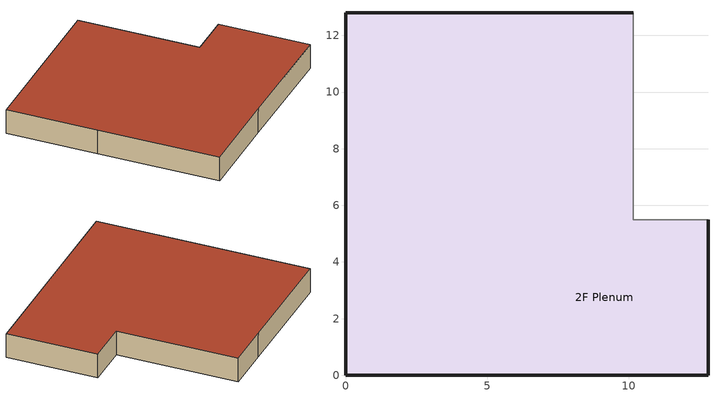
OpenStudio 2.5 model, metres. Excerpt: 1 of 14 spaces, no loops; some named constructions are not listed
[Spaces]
2F Plenum
 floor to Room 206 (Drop_Ceiling): 12.8,5.49 12.8,0 5.49,0 5.49,4.01 8.79,4.01 8.79,5.49 z6.81
 floor to Room 204 (Drop_Ceiling): 7.32,12.8 7.32,8.79 4.01,8.79 4.01,7.32 0,7.32 0,12.8 z6.81
 floor to Room 205 (Drop_Ceiling): 4.01,7.32 4.01,4.01 5.49,4.01 5.49,0 0,0 0,7.32 z6.81
 floor to Room 203 (Drop_Ceiling): 10.16,12.8 10.16,8.79 7.32,8.79 7.32,12.8 z6.81
 floor to Room 202 (Drop_Ceiling): 10.16,8.79 10.16,5.49 8.79,5.49 8.79,4.01 4.01,4.01 4.01,8.79 z6.81
 wall outside (2FRP_Ext_Wall adj exterior wall insulation): 0,7.32 0,0 5.49,0 12.8,0 12.8,5.49 / 10.16,12.8 7.32,12.8 z6.81:8.33
 wall outside (Rigid Foam Board In. adj exterior wall insulation): 7.32,12.8 0,12.8 0,7.32 z6.81:8.33
 wall to Room 201 (INT_WALL): 12.8,5.49 10.16,5.49 10.16,12.8 z6.81:8.33
 roof outside (2FRP_Roof adj exterior wall insulation): 12.8,0 12.8,5.49 10.16,5.49 10.16,12.8 0,12.8 0,0 z8.33
[Schedule:Day]
Schedule Day 770: 24, 0, 32.4039
Schedule Day 772: 5, 0, 14.142, 5, 15, 14.8645, 5, 30, 16.3268, 5, 45, 19.0115, 18, 0, 20.252, 24, 0, 14.142
Schedule Day 773: 5, 45, 14.142, 6, 0, 14.142, 6, 15, 15.4289, 6, 30, 16.7317, 6, 45, 17.8716, 7, 0, 19.0115, 18, 0, 20.252, 24, 0, 14.142
Schedule Day 774: 24, 0, 27.142
Schedule Day 775: 0, 15, 0.00040014, 0, 30, 0.00043092, 0, 45, 0.00043092, 1, 0, 0.00040014, 1, 15, 0.00036936, 1, 30, 0.00040014, 1, 45, 0.0004617, 2, 0, 0.00049248, 2, 15, 0.0004617, 2, 30, 0.0004617, 2, 45, 0.00043092, 3, 0, 0.0004617, 3, 15, 0.00049248, 3, 30, 0.0004617, 3, 45, 0.0004617, 4, 0, 0.00049248, 4, 15, 0.00043092, 4, 30, 0.0004617, 4, 45, 0.0004617, 5, 0, 0.0004617, 5, 15, 0.00043092, 5, 30, 0.00052326, 5, 45, 0.00049248, 6, 0, 0.0004617, 6, 15, 0.00049248, 6, 30, 0.0004617, 6, 45, 0.0004617, 7, 0, 0.00036936, 7, 15, 0.00036936, 7, 30, 0.00043092, 7, 45, 0.00052326, 8, 0, 0.0004617, 8, 15, 0.00049248, 8, 30, 0.00052326, 8, 45, 0.00052326, 9, 0, 0.00052326, 9, 15, 0.00021546, 9, 30, 0, 9, 45, 3.078e-05, 10, 0, 0, 10, 15, 0, 10, 30, 0, 10, 45, 0, 11, 0, 0, 11, 15, 0, 11, 30, 0, 11, 45, 0, 12, 0, 0, 12, 15, 0, 12, 30, 0, 12, 45, 0, 13, 0, 0, 13, 15, 0, 13, 30, 0, 13, 45, 0, 14, 0, 0, 14, 15, 0, 14, 30, 0, 14, 45, 0, 15, 0, 0, 15, 15, 0, 15, 30, 0, 15, 45, 0, 16, 0, 0, 16, 15, 0, 16, 30, 0, 16, 45, 0, 17, 0, 0, 17, 15, 0, 17, 30, 0, 17, 45, 0, 18, 0, 0, 18, 15, 9.234e-05, 18, 30, 0.00012312, 18, 45, 0.00018468, 19, 0, 0.0001539, 19, 15, 0.00033858, 19, 30, 0.00049248, 19, 45, 0.00049248, 20, 0, 0.00052326, 20, 15, 0.00049248, 20, 30, 0.00052326, 20, 45, 0.00049248, 21, 0, 0.00049248, 21, 15, 0.00049248, 21, 30, 0.00049248, 21, 45, 0.00043092, 22, 0, 0.00033858, 22, 15, 0.00036936, 22, 30, 0.00036936, 22, 45, 0.00033858, 23, 0, 0.00036936, 23, 15, 0.00036936, 23, 30, 0.00043092, 23, 45, 0.00043092, 24, 0, 0
Schedule Day 776: 0, 15, 0.298894, 0, 30, 0.982753, 0, 45, 0.342638, 1, 0, 0.0361179, 1, 15, 0.68624, 1, 30, 0.905698, 1, 45, 0.0360612, 2, 0, 0.036203, 2, 15, 0.036288, 2, 30, 0.174806, 2, 45, 0.989018, 3, 0, 0.464628, 3, 15, 0.746229, 3, 30, 0.843186, 3, 45, 0.0362313, 4, 0, 0.0363164, 4, 15, 0.0361746, 4, 30, 0.0361179, 4, 45, 0.939689, 5, 0, 0.653666, 5, 15, 0.560111, 5, 30, 0.987261, 5, 45, 0.0859572, 6, 0, 0.0362597, 6, 15, 0.111359, 6, 30, 0.975645, 6, 45, 0.652824, 7, 0, 0.0323555, 7, 15, 0.740539, 7, 30, 0.970192, 7, 45, 0.981617, 8, 0, 0.674331, 8, 15, 0.980171, 8, 30, 0.99776, 8, 45, 0.97043, 9, 0, 0.953562, 9, 15, 0.969948, 9, 30, 0.992656, 9, 45, 0.953307, 10, 0, 0.953448, 10, 15, 0.959033, 10, 30, 0.991636, 10, 45, 0.956567, 11, 0, 0.942704, 11, 15, 0.978396, 11, 30, 0.97284, 11, 45, 0.958268, 12, 0, 0.928444, 12, 15, 0.847618, 12, 30, 1, 12, 45, 0.992912, 13, 0, 0.600605, 13, 15, 0.96805, 13, 30, 0.981203, 13, 45, 0.954781, 14, 0, 0.945199, 14, 15, 0.974768, 14, 30, 0.977886, 14, 45, 0.944235, 15, 0, 0.94398, 15, 15, 0.94534, 15, 30, 0.958523, 15, 45, 0.985597, 16, 0, 0.941967, 16, 15, 0.940209, 16, 30, 0.980183, 16, 45, 0.956057, 17, 0, 0.92008, 17, 15, 0.522812, 17, 30, 0.966549, 17, 45, 0.339731, 18, 0, 0.0267751, 18, 15, 0.0395042, 18, 30, 0.367424, 18, 45, 0.391352, 19, 0, 0.0336596, 19, 15, 0.722565, 19, 30, 0.0329792, 19, 45, 0.0338013, 20, 0, 0.0386208, 20, 15, 0.0390744, 20, 30, 0.032157, 20, 45, 0.679529, 21, 0, 0.0726975, 21, 15, 0.0319869, 21, 30, 0.0322988, 21, 45, 0.119985, 22, 0, 0.641399, 22, 15, 0.0321287, 22, 30, 0.0339991, 22, 45, 0.66439, 23, 0, 0.0338574, 23, 15, 0.657784, 23, 30, 0.0363447, 23, 45, 0.0359478, 24, 0, 0
Schedule Day 777: 0, 15, 0.247189, 0, 30, 0.926584, 0, 45, 0.300568, 1, 0, 0.00556607, 1, 15, 0.621173, 1, 30, 0.854002, 1, 45, 0.00562173, 2, 0, 0.00556607, 2, 15, 0.00562173, 2, 30, 0.129077, 2, 45, 0.935712, 3, 0, 0.425136, 3, 15, 0.690471, 3, 30, 0.796894, 3, 45, 0.00562173, 4, 0, 0.00562173, 4, 15, 0.00556607, 4, 30, 0.00562173, 4, 45, 0.877546, 5, 0, 0.610487, 5, 15, 0.510576, 5, 30, 0.939219, 5, 45, 0.0519871, 6, 0, 0.00556607, 6, 15, 0.0682957, 6, 30, 0.922465, 6, 45, 0.618502, 7, 0, 0.00556607, 7, 15, 0.673828, 7, 30, 0.900311, 7, 45, 0.920405, 8, 0, 0.632862, 8, 15, 0.910275, 8, 30, 1, 8, 45, 0.947456, 9, 0, 0.913503, 9, 15, 0.945619, 9, 30, 0.990371, 9, 45, 0.914005, 10, 0, 0.914783, 10, 15, 0.925415, 10, 30, 0.989925, 10, 45, 0.921908, 11, 0, 0.899254, 11, 15, 0.970556, 11, 30, 0.956474, 11, 45, 0.91534, 12, 0, 0.894745, 12, 15, 0.801458, 12, 30, 0.946955, 12, 45, 0.932428, 13, 0, 0.545809, 13, 15, 0.922521, 13, 30, 0.983469, 13, 45, 0.927864, 14, 0, 0.91406, 14, 15, 0.970333, 14, 30, 0.976512, 14, 45, 0.912446, 15, 0, 0.913113, 15, 15, 0.914839, 15, 30, 0.943059, 15, 45, 0.993933, 16, 0, 0.910665, 16, 15, 0.90816, 16, 30, 0.984471, 16, 45, 0.939886, 17, 0, 0.888289, 17, 15, 0.494935, 17, 30, 0.912335, 17, 45, 0.328676, 18, 0, 0.00551041, 18, 15, 0.0308917, 18, 30, 0.312257, 18, 45, 0.347879, 19, 0, 0.00545475, 19, 15, 0.648058, 19, 30, 0.00545475, 19, 45, 0.00768118, 20, 0, 0.0175331, 20, 15, 0.0194256, 20, 30, 0.00551041, 20, 45, 0.611544, 21, 0, 0.0448625, 21, 15, 0.00551041, 21, 30, 0.00556607, 21, 45, 0.0856062, 22, 0, 0.593621, 22, 15, 0.00556607, 22, 30, 0.00551041, 22, 45, 0.609373, 23, 0, 0.00551041, 23, 15, 0.601692, 23, 30, 0.00551041, 23, 45, 0.00556607, 24, 0, 0
Schedule Day 778: 0, 15, 0.978655, 0, 30, 0.959897, 0, 45, 0.967012, 1, 0, 0.970246, 1, 15, 0.967012, 1, 30, 0.961837, 1, 45, 0.966688, 2, 0, 0.967982, 2, 15, 0.972833, 2, 30, 0.966688, 2, 45, 0.96119, 3, 0, 0.965395, 3, 15, 0.962807, 3, 30, 0.960543, 3, 45, 0.968629, 4, 0, 0.971863, 4, 15, 0.973157, 4, 30, 1, 4, 45, 0.97445, 5, 0, 0.979625, 5, 15, 0.972833, 5, 30, 0.961514, 5, 45, 0.971216, 6, 0, 0.974127, 6, 15, 0.967335, 6, 30, 0.960543, 6, 45, 0.963131, 7, 0, 0.973157, 7, 15, 0.959573, 7, 30, 0.949224, 7, 45, 0.958926, 8, 0, 0.963131, 8, 15, 0.956986, 8, 30, 0.956986, 8, 45, 0.958603, 9, 0, 0.956339, 9, 15, 0.958279, 9, 30, 0.955369, 9, 45, 0.957633, 10, 0, 0.958603, 10, 15, 0.957956, 10, 30, 0.953752, 10, 45, 0.951164, 11, 0, 0.953428, 11, 15, 0.953752, 11, 30, 0.958279, 11, 45, 0.957956, 12, 0, 0.963777, 12, 15, 0.972186, 12, 30, 0.959573, 12, 45, 0.993855, 13, 0, 0.967658, 13, 15, 0.961514, 13, 30, 0.955692, 13, 45, 0.956986, 14, 0, 0.980918, 14, 15, 0.958926, 14, 30, 0.957309, 14, 45, 0.953428, 15, 0, 0.956016, 15, 15, 0.957309, 15, 30, 0.955369, 15, 45, 0.954722, 16, 0, 0.964748, 16, 15, 0.956016, 16, 30, 0.951164, 16, 45, 0.955692, 17, 0, 0.965718, 17, 15, 0.966688, 17, 30, 0.962484, 17, 45, 0.96022, 18, 0, 0.967012, 18, 15, 0.965718, 18, 30, 0.963131, 18, 45, 0.967012, 19, 0, 0.974127, 19, 15, 0.955692, 19, 30, 0.967335, 19, 45, 0.967982, 20, 0, 0.968305, 20, 15, 0.967982, 20, 30, 0.967658, 20, 45, 0.960543, 21, 0, 0.967335, 21, 15, 0.977684, 21, 30, 0.962807, 21, 45, 0.964424, 22, 0, 0.965718, 22, 15, 0.971539, 22, 30, 0.967012, 22, 45, 0.961837, 23, 0, 0.976714, 23, 15, 0.96216, 23, 30, 0.963454, 23, 45, 0.965071, 24, 0, 0
Schedule Day 779: 0, 15, 0.307935, 0, 30, 0.980664, 0, 45, 0.347175, 1, 0, 0.0500958, 1, 15, 0.682527, 1, 30, 0.908625, 1, 45, 0.0500498, 2, 0, 0.0500038, 2, 15, 0.0503258, 2, 30, 0.185663, 2, 45, 0.984252, 3, 0, 0.469999, 3, 15, 0.745871, 3, 30, 0.841509, 3, 45, 0.0501878, 4, 0, 0.0500498, 4, 15, 0.0501418, 4, 30, 0.0501418, 4, 45, 0.934892, 5, 0, 0.654834, 5, 15, 0.563383, 5, 30, 0.982274, 5, 45, 0.0968335, 6, 0, 0.0500498, 6, 15, 0.123653, 6, 30, 0.971477, 6, 45, 0.657193, 7, 0, 0.0438988, 7, 15, 0.742296, 7, 30, 0.969068, 7, 45, 0.976704, 8, 0, 0.681189, 8, 15, 0.975508, 8, 30, 1, 8, 45, 0.958691, 9, 0, 0.930584, 9, 15, 0.958875, 9, 30, 0.99517, 9, 45, 0.930768, 10, 0, 0.92971, 10, 15, 0.939692, 10, 30, 0.994112, 10, 45, 0.939646, 11, 0, 0.921245, 11, 15, 0.980265, 11, 30, 0.961497, 11, 45, 0.927501, 12, 0, 0.904731, 12, 15, 0.820364, 12, 30, 0.979945, 12, 45, 0.965868, 13, 0, 0.575084, 13, 15, 0.961498, 13, 30, 0.985142, 13, 45, 0.936012, 14, 0, 0.922994, 14, 15, 0.971157, 14, 30, 0.973181, 14, 45, 0.922763, 15, 0, 0.92235, 15, 15, 0.923914, 15, 30, 0.94742, 15, 45, 0.990478, 16, 0, 0.923914, 16, 15, 0.920647, 16, 30, 0.986384, 16, 45, 0.94926, 17, 0, 0.901418, 17, 15, 0.50815, 17, 30, 0.962008, 17, 45, 0.353866, 18, 0, 0.0317157, 18, 15, 0.0522325, 18, 30, 0.374053, 18, 45, 0.396686, 19, 0, 0.0436228, 19, 15, 0.723068, 19, 30, 0.0437148, 19, 45, 0.0455089, 20, 0, 0.0534671, 20, 15, 0.0549852, 20, 30, 0.0438068, 20, 45, 0.68277, 21, 0, 0.0840583, 21, 15, 0.0438528, 21, 30, 0.0438068, 21, 45, 0.134614, 22, 0, 0.643393, 22, 15, 0.0439448, 22, 30, 0.0467958, 22, 45, 0.670763, 23, 0, 0.0466118, 23, 15, 0.660734, 23, 30, 0.0498658, 23, 45, 0.0500038, 24, 0, 0
Schedule Day 780: 0, 15, 0.318387, 0, 30, 0.983438, 0, 45, 0.359538, 1, 0, 0.0662333, 1, 15, 0.688702, 1, 30, 0.90967, 1, 45, 0.0662809, 2, 0, 0.0662809, 2, 15, 0.066424, 2, 30, 0.198843, 2, 45, 0.990924, 3, 0, 0.482611, 3, 15, 0.753362, 3, 30, 0.850256, 3, 45, 0.066424, 4, 0, 0.066424, 4, 15, 0.066424, 4, 30, 0.066424, 4, 45, 0.94119, 5, 0, 0.6661, 5, 15, 0.572925, 5, 30, 0.9904, 5, 45, 0.112439, 6, 0, 0.0661856, 6, 15, 0.137283, 6, 30, 0.973772, 6, 45, 0.666876, 7, 0, 0.0600003, 7, 15, 0.741073, 7, 30, 0.96045, 7, 45, 0.9728, 8, 0, 0.684359, 8, 15, 0.970607, 8, 30, 1, 8, 45, 0.956131, 9, 0, 0.926185, 9, 15, 0.954557, 9, 30, 0.992847, 9, 45, 0.925661, 10, 0, 0.92547, 10, 15, 0.935102, 10, 30, 0.991894, 10, 45, 0.934196, 11, 0, 0.914073, 11, 15, 0.976063, 11, 30, 0.960852, 11, 45, 0.924278, 12, 0, 0.902581, 12, 15, 0.814509, 12, 30, 0.977972, 12, 45, 0.964525, 13, 0, 0.579571, 13, 15, 0.958755, 13, 30, 0.983883, 13, 45, 0.93391, 14, 0, 0.920272, 14, 15, 0.970627, 14, 30, 0.974537, 14, 45, 0.919653, 15, 0, 0.919653, 15, 15, 0.921369, 15, 30, 0.946117, 15, 45, 0.991084, 16, 0, 0.9197, 16, 15, 0.916887, 16, 30, 0.985075, 16, 45, 0.945307, 17, 0, 0.896716, 17, 15, 0.510284, 17, 30, 0.958091, 17, 45, 0.365186, 18, 0, 0.0470379, 18, 15, 0.0687342, 18, 30, 0.382202, 18, 45, 0.405186, 19, 0, 0.0592851, 19, 15, 0.722953, 19, 30, 0.0595235, 19, 45, 0.0614308, 20, 0, 0.0699663, 20, 15, 0.0714922, 20, 30, 0.0594281, 20, 45, 0.682517, 21, 0, 0.0989583, 21, 15, 0.0595712, 21, 30, 0.0595235, 21, 45, 0.148359, 22, 0, 0.648804, 22, 15, 0.0597619, 22, 30, 0.0625741, 22, 45, 0.675172, 23, 0, 0.0624311, 23, 15, 0.66554, 23, 30, 0.0658518, 23, 45, 0.0659472, 24, 0, 0
Schedule Day 781: 0, 15, 0.283362, 0, 30, 0.986174, 0, 45, 0.329145, 1, 0, 0.0198988, 1, 15, 0.672255, 1, 30, 0.906998, 1, 45, 0.0198988, 2, 0, 0.0199513, 2, 15, 0.0199513, 2, 30, 0.157248, 2, 45, 0.992684, 3, 0, 0.458146, 3, 15, 0.741035, 3, 30, 0.845359, 3, 45, 0.0200038, 4, 0, 0.0199513, 4, 15, 0.0199513, 4, 30, 0.0199513, 4, 45, 0.938973, 5, 0, 0.651884, 5, 15, 0.552337, 5, 30, 0.994994, 5, 45, 0.0683071, 6, 0, 0.0198988, 6, 15, 0.0927737, 6, 30, 0.972748, 6, 45, 0.651951, 7, 0, 0.0129834, 7, 15, 0.723146, 7, 30, 0.953197, 7, 45, 0.970261, 8, 0, 0.667841, 8, 15, 0.96732, 8, 30, 1, 8, 45, 0.952484, 9, 0, 0.919197, 9, 15, 0.950174, 9, 30, 0.992964, 9, 45, 0.919565, 10, 0, 0.919722, 10, 15, 0.930643, 10, 30, 0.992282, 10, 45, 0.929016, 11, 0, 0.907122, 11, 15, 0.974483, 11, 30, 0.959677, 11, 45, 0.920299, 12, 0, 0.896778, 12, 15, 0.802691, 12, 30, 0.977792, 12, 45, 0.963249, 13, 0, 0.557659, 13, 15, 0.955426, 13, 30, 0.983881, 13, 45, 0.929593, 14, 0, 0.914892, 14, 15, 0.969233, 14, 30, 0.974535, 14, 45, 0.913212, 15, 0, 0.913841, 15, 15, 0.915942, 15, 30, 0.942824, 15, 45, 0.99181, 16, 0, 0.913474, 16, 15, 0.910324, 16, 30, 0.984039, 16, 45, 0.941091, 17, 0, 0.889532, 17, 15, 0.48137, 17, 30, 0.95648, 17, 45, 0.335153, 18, 0, 0, 18, 15, 0.0229675, 18, 30, 0.348218, 18, 45, 0.374995, 19, 0, 0.0127734, 19, 15, 0.70561, 19, 30, 0.0128784, 19, 45, 0.0148736, 20, 0, 0.0240617, 20, 15, 0.0258993, 20, 30, 0.0128259, 20, 45, 0.663817, 21, 0, 0.0542512, 21, 15, 0.0128784, 21, 30, 0.0128259, 21, 45, 0.104707, 22, 0, 0.632157, 22, 15, 0.0129309, 22, 30, 0.0161324, 22, 45, 0.658198, 23, 0, 0.0160799, 23, 15, 0.648905, 23, 30, 0.0197938, 23, 45, 0.0198988, 24, 0, 0
Schedule Day 782: 0, 15, 0.327546, 0, 30, 0.980387, 0, 45, 0.36208, 1, 0, 0.0727516, 1, 15, 0.691222, 1, 30, 0.903011, 1, 45, 0.0732835, 2, 0, 0.0735699, 2, 15, 0.0735699, 2, 30, 0.208434, 2, 45, 0.981328, 3, 0, 0.480987, 3, 15, 0.751985, 3, 30, 0.842371, 3, 45, 0.0736108, 4, 0, 0.0736517, 4, 15, 0.0721378, 4, 30, 0.0715649, 4, 45, 0.935254, 5, 0, 0.659592, 5, 15, 0.571742, 5, 30, 0.976049, 5, 45, 0.116411, 6, 0, 0.0712785, 6, 15, 0.14624, 6, 30, 0.968287, 6, 45, 0.661936, 7, 0, 0.065971, 7, 15, 0.750441, 7, 30, 0.970563, 7, 45, 0.975964, 8, 0, 0.6886, 8, 15, 0.977478, 8, 30, 1, 8, 45, 0.964034, 9, 0, 0.938746, 9, 15, 0.964443, 9, 30, 0.997136, 9, 45, 0.939197, 10, 0, 0.937724, 10, 15, 0.947707, 10, 30, 0.997422, 10, 45, 0.947216, 11, 0, 0.931136, 11, 15, 0.983878, 11, 30, 0.965752, 11, 45, 0.934082, 12, 0, 0.913255, 12, 15, 0.829087, 12, 30, 0.982243, 12, 45, 0.96919, 13, 0, 0.588369, 13, 15, 0.965999, 13, 30, 0.985883, 13, 45, 0.941201, 14, 0, 0.928681, 14, 15, 0.971317, 14, 30, 0.972053, 14, 45, 0.92733, 15, 0, 0.926021, 15, 15, 0.926512, 15, 30, 0.945989, 15, 45, 0.982528, 16, 0, 0.922911, 16, 15, 0.918451, 16, 30, 0.976513, 16, 45, 0.942634, 17, 0, 0.89791, 17, 15, 0.519463, 17, 30, 0.951803, 17, 45, 0.361935, 18, 0, 0.0534567, 18, 15, 0.0718697, 18, 30, 0.389138, 18, 45, 0.407101, 19, 0, 0.0642115, 19, 15, 0.730514, 19, 30, 0.0642933, 19, 45, 0.0658891, 20, 0, 0.0730497, 20, 15, 0.0744, 20, 30, 0.064457, 20, 45, 0.696921, 21, 0, 0.105784, 21, 15, 0.0667484, 21, 30, 0.0660119, 21, 45, 0.157504, 22, 0, 0.650847, 22, 15, 0.0658482, 22, 30, 0.0698572, 22, 45, 0.681862, 23, 0, 0.0703482, 23, 15, 0.671715, 23, 30, 0.0732835, 23, 45, 0.0732835, 24, 0, 0
Schedule Day 783: 0, 15, 0.231382, 0, 30, 0.685109, 0, 45, 0.258796, 1, 0, 0.0584959, 1, 15, 0.483642, 1, 30, 0.633483, 1, 45, 0.0585626, 2, 0, 0.0585292, 2, 15, 0.0586293, 2, 30, 0.149408, 2, 45, 0.688577, 3, 0, 0.342071, 3, 15, 0.527297, 3, 30, 0.592463, 3, 45, 0.0586626, 4, 0, 0.058596, 4, 15, 0.058596, 4, 30, 0.0586293, 4, 45, 0.655027, 5, 0, 0.466833, 5, 15, 0.404302, 5, 30, 0.688244, 5, 45, 0.0899783, 6, 0, 0.0584626, 6, 15, 0.107454, 6, 30, 0.677448, 6, 45, 0.46781, 7, 0, 0.0540366, 7, 15, 0.52057, 7, 30, 0.671233, 7, 45, 0.678837, 8, 0, 0.481938, 8, 15, 0.677303, 8, 30, 0.697226, 8, 45, 0.667245, 9, 0, 0.645767, 9, 15, 0.666177, 9, 30, 0.693491, 9, 45, 0.646367, 10, 0, 0.6457, 10, 15, 0.652637, 10, 30, 0.69239, 10, 45, 0.65217, 11, 0, 0.63843, 11, 15, 0.681685, 11, 30, 0.670046, 11, 45, 0.644667, 12, 0, 0.629692, 12, 15, 0.569996, 12, 30, 0.68242, 12, 45, 0.672548, 13, 0, 0.409717, 13, 15, 0.668913, 13, 30, 0.687121, 13, 45, 0.65177, 14, 0, 0.641999, 14, 15, 0.677016, 14, 30, 0.679517, 14, 45, 0.641332, 15, 0, 0.641498, 15, 15, 0.642766, 15, 30, 0.659974, 15, 45, 0.69119, 16, 0, 0.641965, 16, 15, 0.639831, 16, 30, 0.687421, 16, 45, 0.660108, 17, 0, 0.626491, 17, 15, 0.361892, 17, 30, 0.668849, 17, 45, 0.263413, 18, 0, 0.0450708, 18, 15, 0.0602117, 18, 30, 0.274714, 18, 45, 0.290255, 19, 0, 0.0536364, 19, 15, 0.508464, 19, 30, 0.0537698, 19, 45, 0.0551038, 20, 0, 0.0610401, 20, 15, 0.0621406, 20, 30, 0.0537364, 20, 45, 0.480983, 21, 0, 0.0808166, 21, 15, 0.0538698, 21, 30, 0.0538365, 21, 45, 0.115134, 22, 0, 0.457038, 22, 15, 0.0542033, 22, 30, 0.0561035, 22, 45, 0.475546, 23, 0, 0.0560034, 23, 15, 0.468676, 23, 30, 0.0583625, 23, 45, 0.0583625, 24, 0, 0
Schedule Day 784: 0, 15, 0.28154, 0, 30, 0.972061, 0, 45, 0.313644, 1, 0, 0.00664219, 1, 15, 0.668779, 1, 30, 0.888149, 1, 45, 0.00664219, 2, 0, 0.00668647, 2, 15, 0.00664219, 2, 30, 0.152947, 2, 45, 0.973656, 3, 0, 0.439403, 3, 15, 0.730286, 3, 30, 0.821993, 3, 45, 0.00668647, 4, 0, 0.00668647, 4, 15, 0.00668647, 4, 30, 0.00664219, 4, 45, 0.928312, 5, 0, 0.630388, 5, 15, 0.540851, 5, 30, 0.966748, 5, 45, 0.0544216, 6, 0, 0.00664219, 6, 15, 0.0886953, 6, 30, 0.963755, 6, 45, 0.633904, 7, 0, 0.00108118, 7, 15, 0.735662, 7, 30, 0.968936, 7, 45, 0.972567, 8, 0, 0.667779, 8, 15, 0.974072, 8, 30, 1, 8, 45, 0.961165, 9, 0, 0.932781, 9, 15, 0.960988, 9, 30, 0.996679, 9, 45, 0.932471, 10, 0, 0.930921, 10, 15, 0.941992, 10, 30, 0.997255, 10, 45, 0.94487, 11, 0, 0.927246, 11, 15, 0.98614, 11, 30, 0.965062, 11, 45, 0.930213, 12, 0, 0.908117, 12, 15, 0.81951, 12, 30, 0.982824, 12, 45, 0.968079, 13, 0, 0.562551, 13, 15, 0.966086, 13, 30, 0.991321, 13, 45, 0.940575, 14, 0, 0.927024, 14, 15, 0.974538, 14, 30, 0.976, 14, 45, 0.927467, 15, 0, 0.926183, 15, 15, 0.927512, 15, 30, 0.950892, 15, 45, 0.993137, 16, 0, 0.928574, 16, 15, 0.924589, 16, 30, 0.989904, 16, 45, 0.953195, 17, 0, 0.903732, 17, 15, 0.496832, 17, 30, 0.960577, 17, 45, 0.323591, 18, 0, 0, 18, 15, 0.0102132, 18, 30, 0.352674, 18, 45, 0.370165, 19, 0, 0.000992619, 19, 15, 0.71826, 19, 30, 0.000992619, 19, 45, 0.00271959, 20, 0, 0.0105574, 20, 15, 0.0121072, 20, 30, 0.000992619, 20, 45, 0.676105, 21, 0, 0.0431926, 21, 15, 0.0010369, 21, 30, 0.0010369, 21, 45, 0.100625, 22, 0, 0.626775, 22, 15, 0.0010369, 22, 30, 0.00359196, 22, 45, 0.659796, 23, 0, 0.00359196, 23, 15, 0.647264, 23, 30, 0.00655362, 23, 45, 0.0065979, 24, 0, 0
Schedule Day 785: 0, 15, 0.294706, 0, 30, 0.992219, 0, 45, 0.330068, 1, 0, 0.0202862, 1, 15, 0.685494, 1, 30, 0.909824, 1, 45, 0.0202862, 2, 0, 0.0203557, 2, 15, 0.0203557, 2, 30, 0.166528, 2, 45, 0.995762, 3, 0, 0.45783, 3, 15, 0.750452, 3, 30, 0.844241, 3, 45, 0.0204252, 4, 0, 0.0203557, 4, 15, 0.0203557, 4, 30, 0.0204252, 4, 45, 0.948659, 5, 0, 0.650479, 5, 15, 0.559678, 5, 30, 0.990899, 5, 45, 0.0685702, 6, 0, 0.0202862, 6, 15, 0.101084, 6, 30, 0.988467, 6, 45, 0.646658, 7, 0, 0.0203557, 7, 15, 0.753231, 7, 30, 0.989926, 7, 45, 0.997777, 8, 0, 0.670835, 8, 15, 1, 8, 30, 0.999583, 8, 45, 0.995623, 9, 0, 0.998124, 9, 15, 0.997291, 9, 30, 0.996804, 9, 45, 0.998611, 10, 0, 0.998055, 10, 15, 0.998333, 10, 30, 0.995971, 10, 45, 0.994442, 11, 0, 0.992497, 11, 15, 0.99076, 11, 30, 0.997985, 11, 45, 0.998611, 12, 0, 0.975823, 12, 15, 0.88787, 12, 30, 0.993261, 12, 45, 0.995067, 13, 0, 0.6056, 13, 15, 0.997013, 13, 30, 0.991038, 13, 45, 0.997429, 14, 0, 0.995971, 14, 15, 0.995901, 14, 30, 0.997013, 14, 45, 0.994928, 15, 0, 0.994442, 15, 15, 0.996526, 15, 30, 0.994512, 15, 45, 0.993886, 16, 0, 0.99215, 16, 15, 0.992219, 16, 30, 0.99215, 16, 45, 0.989857, 17, 0, 0.970613, 17, 15, 0.562318, 17, 30, 0.995206, 17, 45, 0.322495, 18, 0, 0.0202168, 18, 15, 0.0201473, 18, 30, 0.367862, 18, 45, 0.39044, 19, 0, 0.0201473, 19, 15, 0.737877, 19, 30, 0.0202862, 19, 45, 0.0203557, 20, 0, 0.0202862, 20, 15, 0.0202862, 20, 30, 0.0202862, 20, 45, 0.694109, 21, 0, 0.0623871, 21, 15, 0.0203557, 21, 30, 0.0203557, 21, 45, 0.107406, 22, 0, 0.649854, 22, 15, 0.0203557, 22, 30, 0.0203557, 22, 45, 0.668334, 23, 0, 0.0202168, 23, 15, 0.667709, 23, 30, 0.0202168, 23, 45, 0.0202168, 24, 0, 0
Schedule Day 786: 0, 15, 0.246284, 0, 30, 0.24624, 0, 45, 0.246186, 1, 0, 0.246142, 1, 15, 0.245944, 1, 30, 0.245944, 1, 45, 0.245835, 2, 0, 0.245846, 2, 15, 0.245923, 2, 30, 0.24589, 2, 45, 0.245824, 3, 0, 0.245736, 3, 15, 0.245594, 3, 30, 0.24555, 3, 45, 0.245539, 4, 0, 0.245495, 4, 15, 0.245451, 4, 30, 0.245506, 4, 45, 0.245506, 5, 0, 0.245396, 5, 15, 0.24532, 5, 30, 0.245265, 5, 45, 0.245243, 6, 0, 0.244947, 6, 15, 0.244541, 6, 30, 0.202311, 6, 45, 0.184079, 7, 0, 0.187522, 7, 15, 0.353636, 7, 30, 0.783131, 7, 45, 0.786245, 8, 0, 0.785795, 8, 15, 0.818575, 8, 30, 0.904757, 8, 45, 0.904844, 9, 0, 0.904505, 9, 15, 0.903945, 9, 30, 0.903825, 9, 45, 0.903989, 10, 0, 0.903956, 10, 15, 0.903693, 10, 30, 0.903561, 10, 45, 0.903452, 11, 0, 0.903255, 11, 15, 0.903024, 11, 30, 0.903419, 11, 45, 0.903123, 12, 0, 0.902871, 12, 15, 0.902695, 12, 30, 0.902531, 12, 45, 0.902608, 13, 0, 0.902608, 13, 15, 0.902312, 13, 30, 0.902103, 13, 45, 0.902608, 14, 0, 0.902575, 14, 15, 0.902454, 14, 30, 0.90252, 14, 45, 0.902279, 15, 0, 0.902268, 15, 15, 0.901994, 15, 30, 0.901654, 15, 45, 0.901511, 16, 0, 0.901237, 16, 15, 0.901194, 16, 30, 0.900919, 16, 45, 0.900941, 17, 0, 0.901084, 17, 15, 0.900908, 17, 30, 0.900788, 17, 45, 0.900404, 18, 0, 0.901226, 18, 15, 0.902301, 18, 30, 0.903847, 18, 45, 0.904241, 19, 0, 0.904208, 19, 15, 0.904592, 19, 30, 0.905108, 19, 45, 0.90548, 20, 0, 0.910765, 20, 15, 0.921037, 20, 30, 0.967839, 20, 45, 0.966776, 21, 0, 0.966765, 21, 15, 0.753848, 21, 30, 0.248795, 21, 45, 0.24851, 22, 0, 0.247885, 22, 15, 0.247381, 22, 30, 0.246909, 22, 45, 0.24658, 23, 0, 0.246514, 23, 15, 0.246383, 23, 30, 0.246186, 23, 45, 0.246175, 24, 0, 0
Schedule Day 787: 0, 15, 0.216244, 0, 30, 0.216209, 0, 45, 0.216256, 1, 0, 0.216094, 1, 15, 0.216025, 1, 30, 0.216002, 1, 45, 0.21599, 2, 0, 0.216013, 2, 15, 0.216152, 2, 30, 0.216117, 2, 45, 0.216244, 3, 0, 0.216071, 3, 15, 0.215909, 3, 30, 0.215909, 3, 45, 0.215852, 4, 0, 0.215863, 4, 15, 0.215828, 4, 30, 0.215805, 4, 45, 0.215955, 5, 0, 0.215771, 5, 15, 0.215771, 5, 30, 0.215713, 5, 45, 0.215621, 6, 0, 0.215505, 6, 15, 0.215274, 6, 30, 0.215401, 6, 45, 0.215944, 7, 0, 0.218369, 7, 15, 0.217134, 7, 30, 0.21554, 7, 45, 0.215413, 8, 0, 0.215228, 8, 15, 0.214882, 8, 30, 0.214801, 8, 45, 0.214766, 9, 0, 0.214743, 9, 15, 0.574959, 9, 30, 0.888491, 9, 45, 0.888525, 10, 0, 0.888052, 10, 15, 0.887428, 10, 30, 0.886955, 10, 45, 0.886862, 11, 0, 0.886712, 11, 15, 0.886747, 11, 30, 0.887047, 11, 45, 0.886955, 12, 0, 0.886724, 12, 15, 0.886458, 12, 30, 0.886285, 12, 45, 0.886412, 13, 0, 0.886562, 13, 15, 0.886193, 13, 30, 0.886147, 13, 45, 0.886528, 14, 0, 0.886713, 14, 15, 0.886389, 14, 30, 0.886447, 14, 45, 0.886239, 15, 0, 0.886204, 15, 15, 0.885719, 15, 30, 0.885708, 15, 45, 0.885512, 16, 0, 0.885362, 16, 15, 0.885292, 16, 30, 0.885189, 16, 45, 0.88535, 17, 0, 0.88535, 17, 15, 0.885293, 17, 30, 0.885697, 17, 45, 0.885778, 18, 0, 0.886263, 18, 15, 0.651099, 18, 30, 0.468001, 18, 45, 0.468162, 19, 0, 0.468035, 19, 15, 0.325859, 19, 30, 0.215459, 19, 45, 0.215459, 20, 0, 0.215402, 20, 15, 0.215355, 20, 30, 0.215321, 20, 45, 0.215344, 21, 0, 0.215621, 21, 15, 0.215737, 21, 30, 0.216233, 21, 45, 0.216753, 22, 0, 0.217873, 22, 15, 0.217561, 22, 30, 0.217099, 22, 45, 0.216695, 23, 0, 0.216568, 23, 15, 0.216406, 23, 30, 0.216163, 23, 45, 0.216048, 24, 0, 0
